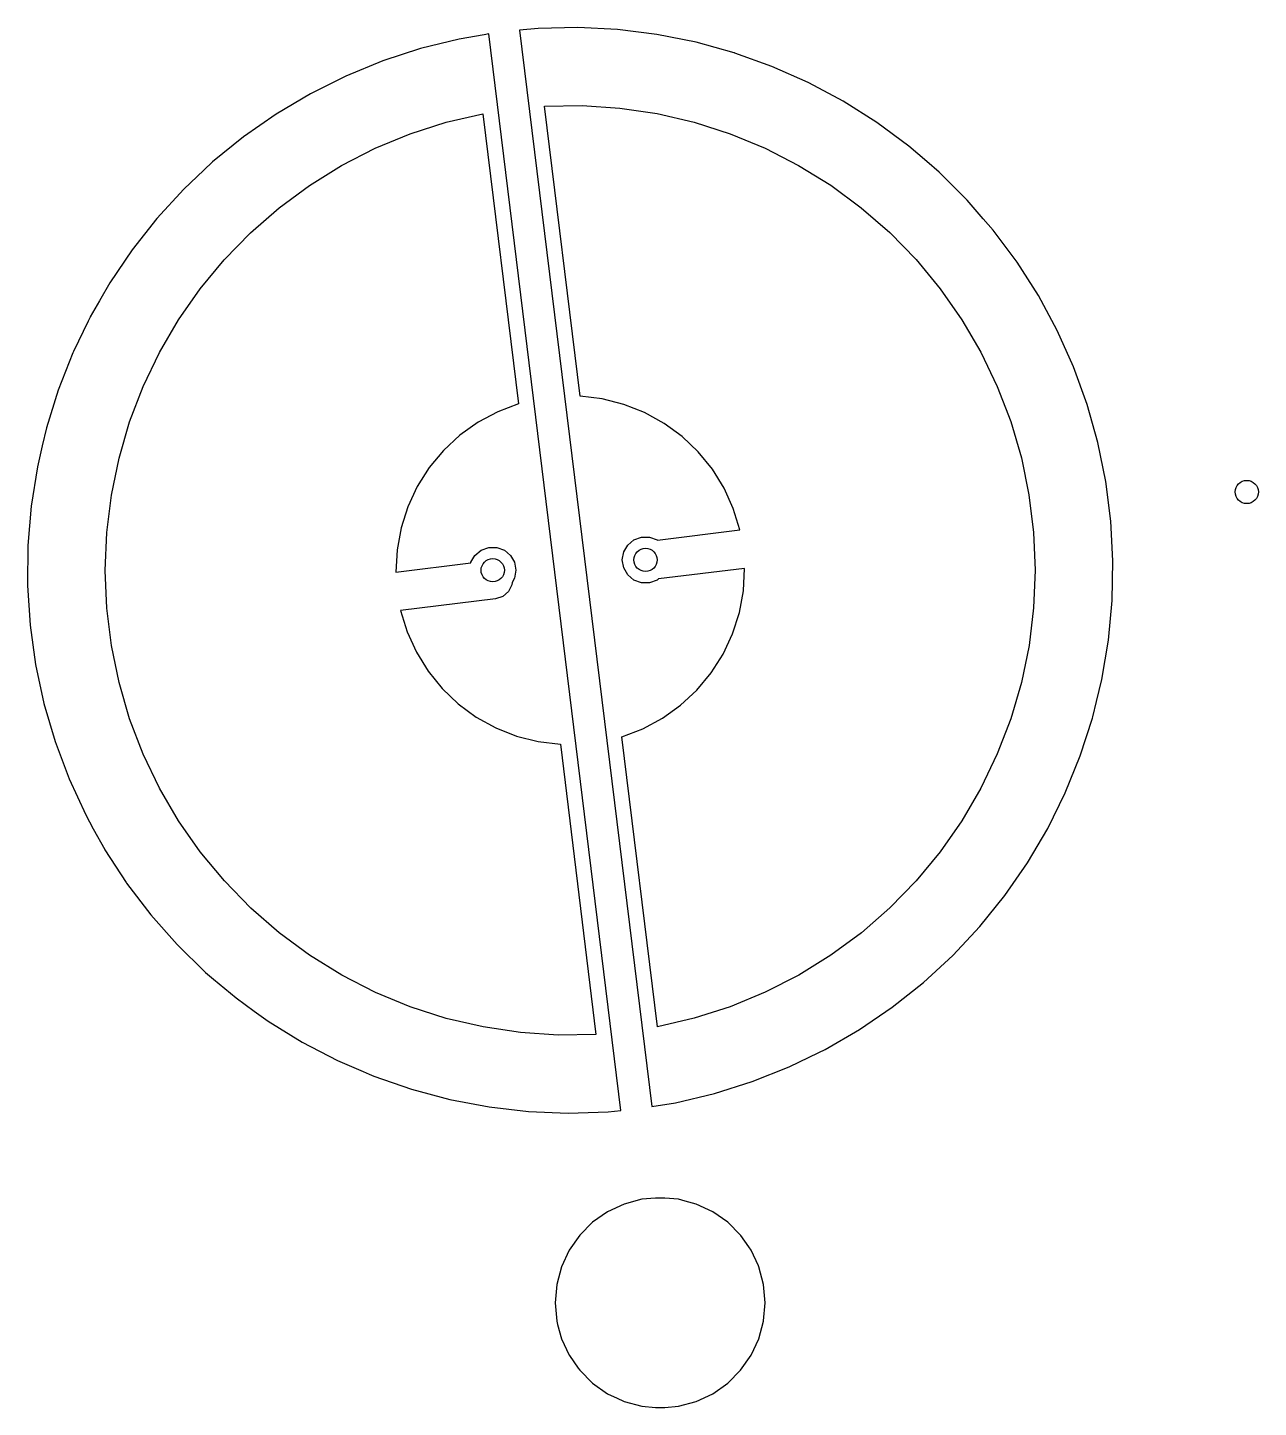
# Model space of a CAD drawing. Extents: x -114 to 114, y -62 to 23.
# Drawn here: x 76.39 to 92.28, y -17.54 to 0.27 of the extents above; entities that cross this region are included whole.
import ezdxf

# ---------------------------------------------------------------- set-up
doc = ezdxf.new("R2010")
doc.units = 0
doc.layers.add('BLACK', color=7, linetype='CONTINUOUS')

msp = doc.modelspace()

# ---------------------------------------------------------------- linework, layer by layer
at = {"layer": 'BLACK', "linetype": 'CONTINUOUS'}
for p, q in [((82.3426, 0.184053), (82.2828, 0.173841)), ((84.0485, -13.7098), (82.3426, 0.184053)), ((82.9785, 0.254618), (82.7397, 0.231624)), ((82.7397, 0.231624), (84.4453, -13.659)), ((82.9786, 0.254619), (82.9785, 0.254619)), ((82.9785, 0.254619), (82.9785, 0.254618)), ((83.4918, 0.266267), (82.9786, 0.254619)), ((84.0045, 0.240293), (83.4918, 0.266267)), ((83.4918, 0.266267), (83.4918, 0.266267)), ((83.4918, 0.266267), (83.4918, 0.266267)), ((84.5139, 0.176843), (84.0045, 0.240293)), ((81.9615, 0.118917), (81.4632, -0.00441)), ((82.2828, 0.173841), (81.9615, 0.118917)), ((84.5139, 0.176842), (84.5139, 0.176843)), ((84.5139, 0.176841), (84.5139, 0.176842)), ((84.5139, 0.17684), (84.5139, 0.176841)), ((85.0174, 0.076246), (84.5139, 0.17684)), ((85.0174, 0.076245), (85.0174, 0.076246)), ((85.0174, 0.07624), (85.0174, 0.076245)), ((85.512, -0.060938), (85.0174, 0.07624)), ((80.9752, -0.163899), (80.5002, -0.358706)), ((81.4632, -0.00441), (80.9752, -0.163899)), ((85.512, -0.06094), (85.512, -0.060938)), ((85.5121, -0.060945), (85.512, -0.06094)), ((85.5121, -0.060946), (85.5121, -0.060945)), ((85.5167, -0.062589), (85.5121, -0.060946)), ((85.9954, -0.234), (85.5167, -0.062589)), ((86.4647, -0.441986), (85.9954, -0.234)), ((80.5002, -0.358706), (80.0408, -0.58777)), ((86.4647, -0.441988), (86.4647, -0.441986)), ((86.4647, -0.441989), (86.4647, -0.441988)), ((86.6025, -0.515533), (86.4647, -0.441989)), ((86.9176, -0.683793), (86.6025, -0.515533)), ((80.0408, -0.587773), (79.5994, -0.849861)), ((80.0408, -0.58777), (80.0408, -0.587773)), ((86.9176, -0.683794), (86.9176, -0.683793)), ((87.3515, -0.958114), (86.9176, -0.683794)), ((79.5994, -0.849868), (79.1783, -1.14359)), ((79.5994, -0.849861), (79.5994, -0.849868)), ((81.7925, -0.955636), (82.2674, -0.844675)), ((82.2674, -0.844675), (82.7271, -4.58905)), ((83.0614, -0.74718), (83.549, -0.73996)), ((83.5212, -4.49155), (83.0614, -0.74718)), ((83.549, -0.73996), (84.0356, -0.772364)), ((84.0356, -0.772364), (84.518, -0.844179)), ((84.518, -0.844179), (84.9929, -0.954931)), ((81.3282, -1.1048), (81.7925, -0.955636)), ((84.9929, -0.954931), (85.4573, -1.10389)), ((87.7642, -1.26348), (87.3515, -0.958114)), ((79.1783, -1.14359), (78.7799, -1.46735)), ((80.8775, -1.29117), (81.3282, -1.1048)), ((85.4573, -1.10389), (85.908, -1.29006)), ((80.4435, -1.51353), (80.8775, -1.29117)), ((85.908, -1.29006), (86.3422, -1.51223)), ((87.7642, -1.26349), (87.7642, -1.26348)), ((87.7642, -1.26348), (87.7642, -1.26348)), ((87.9968, -1.46351), (87.7642, -1.26349)), ((78.6682, -1.57262), (78.4063, -1.81944)), ((78.7799, -1.46735), (78.6682, -1.57262)), ((80.029, -1.7704), (80.4435, -1.51353)), ((86.3422, -1.51223), (86.7568, -1.76892)), ((88.1534, -1.59825), (87.9968, -1.46351)), ((88.517, -1.96062), (88.1534, -1.59825)), ((88.1534, -1.59825), (88.1534, -1.59825)), ((79.6367, -2.06009), (80.029, -1.7704)), ((86.7568, -1.76892), (87.1493, -2.05843)), ((78.4063, -1.81946), (78.0595, -2.19793)), ((78.4063, -1.81944), (78.4063, -1.81944)), ((78.4063, -1.81944), (78.4063, -1.81945)), ((78.4063, -1.81945), (78.4063, -1.81946)), ((79.2692, -2.38068), (79.6367, -2.06009)), ((87.1493, -2.05843), (87.5169, -2.37886)), ((88.5171, -1.96063), (88.517, -1.96062)), ((88.7244, -2.19997), (88.5171, -1.96063)), ((78.0595, -2.19793), (77.7413, -2.60083)), ((78.0595, -2.19793), (78.0595, -2.19793)), ((88.8532, -2.34866), (88.7244, -2.19997)), ((78.9289, -2.73006), (79.2692, -2.38068)), ((87.5169, -2.37886), (87.8573, -2.72809)), ((89.16, -2.76026), (88.8532, -2.34866)), ((77.7413, -2.60083), (77.4535, -3.02591)), ((77.7413, -2.60083), (77.7413, -2.60083)), ((78.6182, -3.10592), (78.9289, -2.73006)), ((87.8573, -2.72809), (88.1682, -3.10381)), ((89.4358, -3.19324), (89.16, -2.76026)), ((77.4535, -3.02591), (77.3177, -3.26206)), ((78.339, -3.50577), (78.6182, -3.10592)), ((88.1682, -3.10381), (88.4476, -3.50354)), ((89.6792, -3.64525), (89.4358, -3.19324)), ((77.3177, -3.26206), (77.2005, -3.46596)), ((77.1732, -3.52163), (76.985, -3.91277)), ((77.1976, -3.47097), (77.1732, -3.52163)), ((77.2005, -3.46596), (77.1976, -3.47097)), ((78.0932, -3.92697), (78.339, -3.50577)), ((88.4476, -3.50354), (88.6935, -3.92463)), ((89.8888, -4.11387), (89.6792, -3.64525)), ((76.985, -3.91277), (76.975, -3.93356)), ((76.975, -3.93356), (76.7868, -4.4112)), ((77.8824, -4.36674), (78.0932, -3.92697)), ((88.6935, -3.92463), (88.9045, -4.36431)), ((90.0636, -4.59659), (89.8888, -4.11387)), ((76.7868, -4.41121), (76.6341, -4.90132)), ((76.7868, -4.4112), (76.7868, -4.41121)), ((77.7081, -4.82218), (77.8824, -4.36674)), ((88.9045, -4.36431), (89.0791, -4.81968)), ((82.7271, -4.58905), (82.4581, -4.69182)), ((83.807, -4.52619), (83.5212, -4.49155)), ((84.0862, -4.59707), (83.807, -4.52619)), ((84.3539, -4.70301), (84.0862, -4.59707)), ((90.2025, -5.09081), (90.0636, -4.59659)), ((82.4581, -4.69182), (82.2045, -4.82811)), ((84.606, -4.84228), (84.3539, -4.70301)), ((76.6341, -4.90135), (76.5809, -5.13029)), ((76.6341, -4.90132), (76.6341, -4.90133)), ((76.6341, -4.90133), (76.6341, -4.90134)), ((76.6341, -4.90134), (76.6341, -4.90135)), ((77.5713, -5.29028), (77.7081, -4.82218)), ((82.2045, -4.82811), (81.9703, -4.99568)), ((84.8382, -5.0126), (84.606, -4.84228)), ((89.0791, -4.81968), (89.2161, -5.28771)), ((76.5809, -5.13029), (76.5178, -5.40136)), ((81.9703, -4.99568), (81.7594, -5.19179)), ((85.0467, -5.21119), (84.8382, -5.0126)), ((90.3048, -5.59387), (90.2025, -5.09081)), ((77.4729, -5.76794), (77.5713, -5.29028)), ((81.7594, -5.19179), (81.5753, -5.41323)), ((85.2282, -5.43478), (85.0467, -5.21119)), ((89.2161, -5.28771), (89.3146, -5.76532)), ((76.5178, -5.40136), (76.4384, -5.90853)), ((81.5753, -5.41323), (81.421, -5.65637)), ((85.3796, -5.67972), (85.2282, -5.43478)), ((81.421, -5.65637), (81.299, -5.91722)), ((85.4985, -5.942), (85.3796, -5.67972)), ((90.3701, -6.10308), (90.3048, -5.59387)), ((77.4137, -6.252), (77.4729, -5.76794)), ((89.3146, -5.76532), (89.3741, -6.24937)), ((76.4384, -5.90854), (76.3963, -6.42018)), ((76.4384, -5.90853), (76.4384, -5.90854)), ((81.299, -5.91722), (81.2114, -6.19152)), ((85.5829, -6.21731), (85.4985, -5.942)), ((81.2114, -6.19152), (81.1594, -6.47477)), ((84.5197, -6.34786), (85.5829, -6.21731)), ((90.3978, -6.6157), (90.3701, -6.10308)), ((77.394, -6.73928), (77.4137, -6.252)), ((84.1362, -6.41172), (84.216, -6.34475)), ((84.216, -6.34475), (84.3139, -6.30912)), ((84.3139, -6.30912), (84.4181, -6.30912)), ((84.4181, -6.30912), (84.516, -6.34475)), ((84.516, -6.34475), (84.5197, -6.34786)), ((89.3741, -6.24937), (89.394, -6.73663)), ((76.3963, -6.42019), (76.3918, -6.93353)), ((76.3963, -6.42018), (76.3963, -6.42019)), ((81.1594, -6.47477), (81.1441, -6.76233)), ((82.1121, -6.63535), (82.1642, -6.54512)), ((82.1642, -6.54512), (82.244, -6.47815)), ((82.244, -6.47815), (82.3419, -6.44251)), ((82.3419, -6.44251), (82.4461, -6.44251)), ((82.4461, -6.44251), (82.544, -6.47815)), ((82.544, -6.47815), (82.6238, -6.54512)), ((82.6238, -6.54512), (82.6759, -6.63535)), ((84.066, -6.60456), (84.0841, -6.50195)), ((84.0841, -6.50195), (84.1362, -6.41172)), ((77.4139, -7.22655), (77.394, -6.73928)), ((81.1441, -6.76233), (82.1106, -6.64365)), ((82.1106, -6.64365), (82.1121, -6.63535)), ((82.6759, -6.63535), (82.694, -6.73796)), ((82.694, -6.73796), (82.6759, -6.84056)), ((84.0841, -6.70717), (84.066, -6.60456)), ((84.1362, -6.7974), (84.0841, -6.70717)), ((85.6439, -6.71359), (84.5332, -6.84996)), ((85.6285, -7.00114), (85.6439, -6.71359)), ((89.394, -6.73663), (89.3743, -7.22391)), ((90.388, -7.12898), (90.3978, -6.6157)), ((76.3918, -6.93353), (76.3918, -6.93355)), ((76.3918, -6.93355), (76.4249, -7.44584)), ((82.6424, -6.92664), (82.5984, -7.01374)), ((82.6447, -6.89454), (82.6424, -6.92664)), ((82.6759, -6.84056), (82.6447, -6.89454)), ((84.216, -6.86437), (84.1362, -6.7974)), ((84.3139, -6.9), (84.216, -6.86437)), ((84.4181, -6.9), (84.3139, -6.9)), ((84.516, -6.86437), (84.4181, -6.9)), ((84.5332, -6.84996), (84.516, -6.86437)), ((82.4319, -7.10796), (81.2051, -7.2586)), ((82.5246, -7.07741), (82.4319, -7.10796)), ((82.5984, -7.01374), (82.5246, -7.07741)), ((85.5766, -7.28439), (85.6285, -7.00114)), ((77.4734, -7.71059), (77.4139, -7.22655)), ((81.2051, -7.2586), (81.2895, -7.53391)), ((85.489, -7.55869), (85.5766, -7.28439)), ((89.3743, -7.22391), (89.3151, -7.70798)), ((90.3406, -7.64016), (90.388, -7.12898)), ((76.4249, -7.44584), (76.4249, -7.44586)), ((76.4249, -7.44586), (76.4955, -7.95433)), ((81.2895, -7.53391), (81.4084, -7.79619)), ((85.367, -7.81954), (85.489, -7.55869)), ((90.2558, -8.14649), (90.3406, -7.64016)), ((77.5719, -8.1882), (77.4734, -7.71059)), ((81.4084, -7.79619), (81.5598, -8.04113)), ((85.2127, -8.06268), (85.367, -7.81954)), ((89.3151, -7.70798), (89.2167, -8.18563)), ((76.4955, -7.95433), (76.4955, -7.95434)), ((76.4955, -7.95434), (76.4955, -7.95434)), ((76.4955, -7.95434), (76.6031, -8.45631)), ((77.7089, -8.65624), (77.5719, -8.1882)), ((81.5598, -8.04113), (81.7413, -8.26472)), ((85.0286, -8.28412), (85.2127, -8.06268)), ((89.2167, -8.18563), (89.0799, -8.65373)), ((90.1862, -8.43219), (90.2558, -8.14649)), ((81.7413, -8.26472), (81.9498, -8.46331)), ((84.8177, -8.48023), (85.0286, -8.28412)), ((76.6031, -8.45631), (76.7472, -8.94905)), ((81.9498, -8.46331), (82.182, -8.63363)), ((84.5835, -8.6478), (84.8177, -8.48023)), ((90.1381, -8.62942), (90.1862, -8.43219)), ((77.8835, -9.1116), (77.7089, -8.65624)), ((82.182, -8.63363), (82.4341, -8.77291)), ((84.3299, -8.78409), (84.5835, -8.6478)), ((89.0799, -8.65373), (88.9056, -9.10917)), ((89.9764, -9.13377), (90.1342, -8.64525)), ((90.1342, -8.64525), (90.1381, -8.62942)), ((82.4341, -8.77291), (82.7018, -8.87885)), ((82.7018, -8.87885), (82.9809, -8.94972)), ((84.0608, -8.88686), (84.3299, -8.78409)), ((84.5206, -12.6312), (84.0608, -8.88686)), ((76.7472, -8.94905), (76.927, -9.42991)), ((82.9809, -8.94972), (83.2668, -8.98436)), ((83.2668, -8.98436), (83.7266, -12.7287)), ((78.0944, -9.55128), (77.8835, -9.1116)), ((88.9056, -9.10917), (88.6948, -9.54894)), ((89.7833, -9.60943), (89.9764, -9.13377)), ((76.927, -9.42991), (76.927, -9.42991)), ((76.927, -9.42991), (76.927, -9.42992)), ((76.927, -9.42992), (77.1415, -9.8963)), ((78.3404, -9.97237), (78.0944, -9.55128)), ((88.6948, -9.54894), (88.449, -9.97014)), ((89.5558, -10.0697), (89.7833, -9.60943)), ((77.1415, -9.8963), (77.1415, -9.89631)), ((77.1415, -9.89631), (77.24, -10.0747)), ((78.6198, -10.3721), (78.3404, -9.97237)), ((88.449, -9.97014), (88.1698, -10.37)), ((77.24, -10.0747), (77.387, -10.341)), ((89.2953, -10.512), (89.5558, -10.0697)), ((77.387, -10.341), (77.3896, -10.3458)), ((77.3896, -10.3458), (77.3896, -10.3458)), ((77.3896, -10.3458), (77.6653, -10.7686)), ((78.9307, -10.7478), (78.6198, -10.3721)), ((88.1698, -10.37), (87.8591, -10.7458)), ((89.003, -10.9341), (89.2953, -10.512)), ((77.6653, -10.7686), (77.67, -10.7758)), ((77.67, -10.7758), (77.9811, -11.1842)), ((79.2711, -11.097), (78.9307, -10.7478)), ((87.8591, -10.7458), (87.5188, -11.0952)), ((88.6807, -11.3336), (89.003, -10.9341)), ((77.9811, -11.1842), (78.3212, -11.5687)), ((79.6387, -11.4175), (79.2711, -11.097)), ((87.5188, -11.0952), (87.1513, -11.4158)), ((88.3299, -11.7084), (88.6807, -11.3336)), ((78.3212, -11.5687), (78.6887, -11.9272)), ((80.0312, -11.707), (79.6387, -11.4175)), ((87.1513, -11.4158), (86.759, -11.7055)), ((80.4458, -11.9637), (80.0312, -11.707)), ((86.759, -11.7055), (86.3445, -11.9624)), ((87.9526, -12.0566), (88.3299, -11.7084)), ((78.6887, -11.9272), (78.7927, -12.0148)), ((78.7927, -12.0148), (79.0813, -12.2579)), ((80.8799, -12.1859), (80.4458, -11.9637)), ((86.3445, -11.9624), (85.9104, -12.1847)), ((87.5508, -12.3762), (87.9526, -12.0566)), ((79.0813, -12.2579), (79.0813, -12.2579)), ((79.0813, -12.2579), (79.3176, -12.4289)), ((81.3307, -12.372), (80.8799, -12.1859)), ((85.9104, -12.1847), (85.4598, -12.3711)), ((79.3176, -12.4289), (79.4969, -12.5587)), ((81.7951, -12.521), (81.3307, -12.372)), ((85.4598, -12.3711), (84.9955, -12.5203)), ((87.1267, -12.6655), (87.5508, -12.3762)), ((79.4969, -12.5587), (79.4972, -12.5589)), ((79.4972, -12.5589), (79.934, -12.8287)), ((82.27, -12.6317), (81.7951, -12.521)), ((82.7523, -12.7035), (82.27, -12.6317)), ((84.9955, -12.5203), (84.5206, -12.6312)), ((83.2389, -12.736), (82.7523, -12.7035)), ((83.7266, -12.7287), (83.2389, -12.736)), ((86.6826, -12.9229), (87.1267, -12.6655)), ((79.934, -12.8287), (79.934, -12.8287)), ((79.934, -12.8287), (79.934, -12.8287)), ((79.934, -12.8287), (80.3893, -13.0657)), ((86.2208, -13.1472), (86.6042, -12.961)), ((86.6042, -12.961), (86.6826, -12.9229)), ((86.6826, -12.9229), (86.6826, -12.9229)), ((86.6826, -12.9229), (86.6826, -12.9229)), ((80.3893, -13.0657), (80.722, -13.209)), ((85.7438, -13.337), (86.2208, -13.1472)), ((80.722, -13.209), (80.8, -13.2426)), ((80.8, -13.2426), (80.8608, -13.2688)), ((80.8608, -13.2688), (81.346, -13.4368)), ((85.2542, -13.4914), (85.7438, -13.337)), ((81.346, -13.4368), (81.346, -13.4368)), ((81.346, -13.4368), (81.346, -13.4368)), ((81.346, -13.4368), (81.8421, -13.5688)), ((84.7546, -13.6095), (85.2542, -13.4914)), ((81.8421, -13.5688), (81.8421, -13.5688)), ((81.8421, -13.5688), (81.8421, -13.5688)), ((81.8421, -13.5688), (82.3465, -13.6641)), ((82.3465, -13.6641), (82.8566, -13.7222)), ((83.8826, -13.7258), (84.0485, -13.7098)), ((84.4453, -13.659), (84.7546, -13.6095)), ((82.8566, -13.7222), (83.3695, -13.7428)), ((83.3695, -13.7428), (83.8826, -13.7258)), ((84.0911, -14.9181), (83.877, -15.0179)), ((84.3194, -14.8569), (84.0911, -14.9181)), ((84.4958, -14.8415), (84.3194, -14.8569)), ((84.6138, -14.8415), (84.4958, -14.8415)), ((84.4958, -14.8415), (84.4958, -14.8415)), ((84.7902, -14.8569), (84.6138, -14.8415)), ((84.6138, -14.8415), (84.6138, -14.8415)), ((84.8796, -14.8809), (84.7902, -14.8569)), ((84.7902, -14.8569), (84.7902, -14.8569)), ((84.7902, -14.8569), (84.7902, -14.8569)), ((85.0185, -14.9181), (84.8796, -14.8809)), ((85.2326, -15.0179), (85.0185, -14.9181)), ((85.0185, -14.9181), (85.0185, -14.9181)), ((83.877, -15.0179), (83.6834, -15.1535)), ((83.877, -15.0179), (83.877, -15.0179)), ((85.4262, -15.1535), (85.2326, -15.0179)), ((85.2326, -15.0179), (85.2326, -15.0179)), ((83.6834, -15.1535), (83.5163, -15.3206)), ((85.5933, -15.3206), (85.4262, -15.1535)), ((85.4262, -15.1535), (85.4262, -15.1535)), ((85.4262, -15.1535), (85.4262, -15.1535)), ((83.5163, -15.3206), (83.3808, -15.5141)), ((85.5961, -15.3246), (85.5933, -15.3206)), ((85.5933, -15.3206), (85.5933, -15.3206)), ((85.5933, -15.3206), (85.5933, -15.3206)), ((85.6987, -15.4711), (85.5961, -15.3246)), ((85.7288, -15.5141), (85.6987, -15.4711)), ((83.3808, -15.5141), (83.2809, -15.7283)), ((85.8235, -15.7171), (85.7288, -15.5141)), ((85.7288, -15.5141), (85.7288, -15.5141)), ((83.2809, -15.7283), (83.2197, -15.9566)), ((85.8287, -15.7283), (85.8235, -15.7171)), ((85.8899, -15.9566), (85.8287, -15.7283)), ((83.2197, -15.9566), (83.1991, -16.192)), ((85.9105, -16.192), (85.8899, -15.9566)), ((85.8899, -15.9566), (85.8899, -15.9566)), ((85.8899, -15.9566), (85.8899, -15.9566)), ((83.1991, -16.192), (83.1991, -16.192)), ((83.1991, -16.192), (83.2197, -16.4274)), ((85.8899, -16.4264), (85.9105, -16.192)), ((85.9105, -16.192), (85.9105, -16.192)), ((83.2197, -16.4274), (83.2197, -16.4274)), ((83.2197, -16.4274), (83.2197, -16.4274)), ((83.2197, -16.4274), (83.2313, -16.4705)), ((83.2313, -16.4705), (83.2809, -16.6556)), ((85.8287, -16.6556), (85.8899, -16.4274)), ((85.8899, -16.4274), (85.8899, -16.4264)), ((83.2809, -16.6556), (83.3808, -16.8698)), ((85.7288, -16.8698), (85.8287, -16.6556)), ((83.3808, -16.8698), (83.3808, -16.8698)), ((83.3808, -16.8698), (83.3808, -16.8698)), ((83.3808, -16.8698), (83.3808, -16.8698)), ((83.3808, -16.8698), (83.3836, -16.8738)), ((83.3836, -16.8738), (83.4961, -17.0345)), ((85.5933, -17.0634), (85.7288, -16.8698)), ((83.4961, -17.0345), (83.5163, -17.0634)), ((83.5163, -17.0634), (83.6834, -17.2305)), ((85.4262, -17.2305), (85.5933, -17.0634)), ((83.6834, -17.2305), (83.877, -17.366)), ((85.2326, -17.366), (85.4262, -17.2305)), ((83.877, -17.366), (83.877, -17.366)), ((83.877, -17.366), (83.877, -17.366)), ((83.877, -17.366), (83.877, -17.366)), ((83.877, -17.366), (83.9999, -17.4233)), ((83.9999, -17.4233), (84.0801, -17.4607)), ((85.0185, -17.4659), (85.2326, -17.366)), ((84.0801, -17.4607), (84.0911, -17.4659)), ((84.0911, -17.4659), (84.0911, -17.4659)), ((84.0911, -17.4659), (84.3194, -17.527)), ((84.3194, -17.527), (84.3194, -17.527)), ((84.3194, -17.527), (84.3194, -17.527)), ((84.3194, -17.527), (84.4958, -17.5425)), ((84.4958, -17.5425), (84.4958, -17.5425)), ((84.4958, -17.5425), (84.6138, -17.5425)), ((84.6138, -17.5425), (84.7902, -17.527)), ((84.7902, -17.527), (85.0185, -17.4659)), ((84.7902, -17.527), (84.7902, -17.527)), ((84.7902, -17.527), (84.7902, -17.527))]:
    msp.add_line(p, q, dxfattribs=at)
at = {"layer": 'BLACK'}
for centre in [(92.125, -5.7275), (82.394, -6.73796), (84.366, -6.60456)]:
    msp.add_circle(centre, 0.15, dxfattribs=at)

doc.saveas('drawing.dxf')
